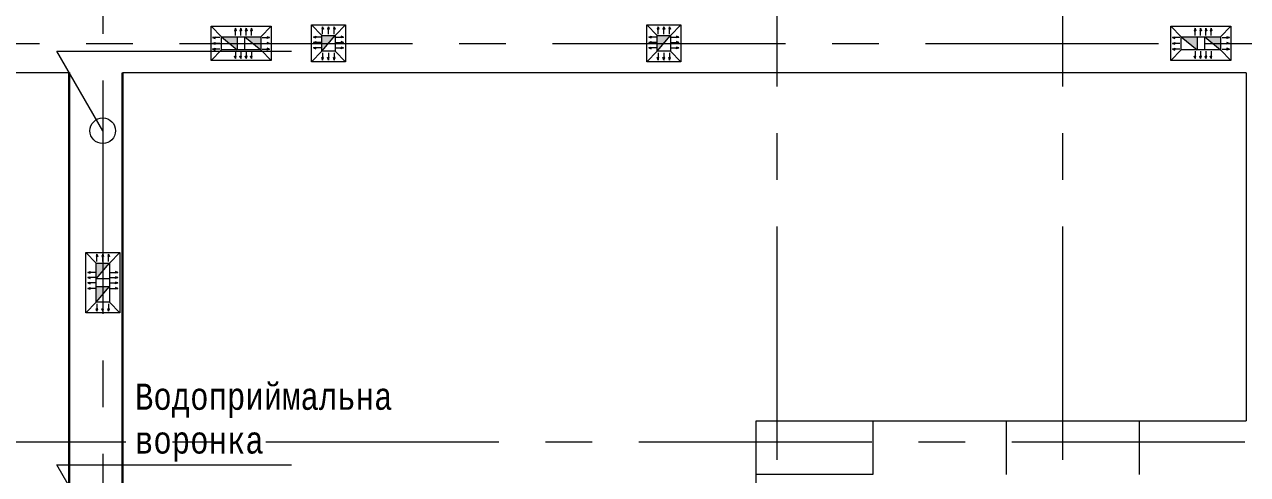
# Model space of a CAD drawing. Header units: millimetres. Extents: x -689206 to 4969298, y -1019800 to 703299.
# Drawn here: x 383234 to 394894, y -347597 to -343310 of the extents above; entities that cross this region are included whole.
import ezdxf

# ---------------------------------------------------------------- set-up
doc = ezdxf.new("R2010")
doc.units = ezdxf.units.MM
doc.linetypes.add('осеваяX2', pattern=[101.6, 63.5, -12.7, 12.7, -12.7])
doc.layers.add('кровля', color=211, linetype='Continuous')
doc.layers.add('четотам', color=7, linetype='Continuous')
for name, color, linetype, lineweight in [('несущие', 7, 'Continuous', 30), ('РАЗМЕРЫ', 7, 'Continuous', 9), ('стены', 7, 'Continuous', 20)]:
    doc.layers.add(name, color=color, linetype=linetype, lineweight=lineweight)
doc.styles.add('Аннотативный', font='isocteur.ttf', dxfattribs={"width": 0.7, "height": 250})

msp = doc.modelspace()

# ---------------------------------------------------------------- hatches: boundary and pattern name
at = {"layer": 'кровля', "lineweight": 5}
h = msp.add_hatch(color=7, dxfattribs=at)
h.dxf.hatch_style = 1
h.paths.add_polyline_path([(385244.7, -343369.7), (385252.9, -343369.7), (385244.7, -343346)])
h.paths.add_polyline_path([(385236.6, -343369.7), (385244.7, -343369.7), (385244.7, -343346)])
h = msp.add_hatch(color=7, dxfattribs=at)
h.dxf.hatch_style = 1
h.paths.add_polyline_path([(385296, -343346), (385287.9, -343369.7), (385296, -343369.7)])
h.paths.add_polyline_path([(385296, -343346), (385296, -343369.7), (385304.1, -343369.7)])
h = msp.add_hatch(color=7, dxfattribs=at)
h.dxf.hatch_style = 1
h.paths.add_polyline_path([(385347.2, -343346), (385339.1, -343369.7), (385347.2, -343369.7)])
h.paths.add_polyline_path([(385347.2, -343346), (385347.2, -343369.7), (385355.4, -343369.7)])
h = msp.add_hatch(color=7, dxfattribs=at)
h.dxf.hatch_style = 1
h.paths.add_polyline_path([(385397, -343346), (385388.9, -343369.7), (385397, -343369.7)])
h.paths.add_polyline_path([(385397, -343346), (385397, -343369.7), (385405.2, -343369.7)])
at = {"layer": 'кровля', "lineweight": 5, "true_color": 0x000000}
h = msp.add_hatch(color=18, dxfattribs=at)
h.dxf.hatch_style = 1
h.paths.add_polyline_path([(386076.6, -343354.8), (386084.8, -343354.8), (386076.6, -343331.2)])
h.paths.add_polyline_path([(386068.5, -343354.8), (386076.6, -343354.8), (386076.6, -343331.2)])
h = msp.add_hatch(color=18, dxfattribs=at)
h.dxf.hatch_style = 1
h.paths.add_polyline_path([(386131.9, -343354.8), (386140, -343354.8), (386131.9, -343331.2)])
h.paths.add_polyline_path([(386123.8, -343354.8), (386131.9, -343354.8), (386131.9, -343331.2)])
h = msp.add_hatch(color=18, dxfattribs=at)
h.dxf.hatch_style = 1
h.paths.add_polyline_path([(386187.2, -343331.2), (386179.1, -343354.8), (386187.2, -343354.8)])
h.paths.add_polyline_path([(386187.2, -343331.2), (386187.2, -343354.8), (386195.3, -343354.8)])
h = msp.add_hatch(color=18, dxfattribs=at)
h.dxf.hatch_style = 1
h.paths.add_polyline_path([(389274.1, -343354.8), (389282.3, -343354.8), (389274.1, -343331.2)])
h.paths.add_polyline_path([(389266, -343354.8), (389274.1, -343354.8), (389274.1, -343331.2)])
h = msp.add_hatch(color=18, dxfattribs=at)
h.dxf.hatch_style = 1
h.paths.add_polyline_path([(389329.4, -343354.8), (389337.5, -343354.8), (389329.4, -343331.2)])
h.paths.add_polyline_path([(389321.3, -343354.8), (389329.4, -343354.8), (389329.4, -343331.2)])
h = msp.add_hatch(color=18, dxfattribs=at)
h.dxf.hatch_style = 1
h.paths.add_polyline_path([(389384.7, -343331.2), (389376.6, -343354.8), (389384.7, -343354.8)])
h.paths.add_polyline_path([(389384.7, -343331.2), (389384.7, -343354.8), (389392.8, -343354.8)])
at = {"layer": 'кровля', "lineweight": 5}
h = msp.add_hatch(color=7, dxfattribs=at)
h.dxf.hatch_style = 1
h.paths.add_polyline_path([(394394.7, -343369.7), (394402.9, -343369.7), (394394.7, -343346)])
h.paths.add_polyline_path([(394386.6, -343369.7), (394394.7, -343369.7), (394394.7, -343346)])
h = msp.add_hatch(color=7, dxfattribs=at)
h.dxf.hatch_style = 1
h.paths.add_polyline_path([(394446, -343346), (394437.9, -343369.7), (394446, -343369.7)])
h.paths.add_polyline_path([(394446, -343346), (394446, -343369.7), (394454.1, -343369.7)])
h = msp.add_hatch(color=7, dxfattribs=at)
h.dxf.hatch_style = 1
h.paths.add_polyline_path([(394497.2, -343346), (394489.1, -343369.7), (394497.2, -343369.7)])
h.paths.add_polyline_path([(394497.2, -343346), (394497.2, -343369.7), (394505.4, -343369.7)])
h = msp.add_hatch(color=7, dxfattribs=at)
h.dxf.hatch_style = 1
h.paths.add_polyline_path([(394547, -343346), (394538.9, -343369.7), (394547, -343369.7)])
h.paths.add_polyline_path([(394547, -343346), (394547, -343369.7), (394555.2, -343369.7)])
h = msp.add_hatch(color=7, dxfattribs=at)
h.dxf.hatch_style = 1
h.paths.add_polyline_path([(385027.5, -343434.7), (385051.1, -343442.9), (385051.1, -343434.7)])
h.paths.add_polyline_path([(385027.5, -343434.7), (385051.1, -343434.7), (385051.1, -343426.6)])
at = {"layer": 'кровля', "lineweight": 15}
h = msp.add_hatch(color=7, dxfattribs=at)
h.dxf.hatch_style = 1
h.paths.add_polyline_path([(385027.5, -343490), (385051.1, -343498.1), (385051.1, -343490)])
h.paths.add_polyline_path([(385027.5, -343490), (385051.1, -343490), (385051.1, -343481.9)])
at = {"layer": 'кровля', "lineweight": 5}
h = msp.add_hatch(color=7, dxfattribs=at)
h.dxf.hatch_style = 1
h.paths.add_polyline_path([(385547.7, -343434.7), (385547.7, -343442.9), (385571.4, -343434.7)])
h.paths.add_polyline_path([(385547.7, -343426.6), (385547.7, -343434.7), (385571.4, -343434.7)])
at = {"layer": 'кровля', "lineweight": 15}
h = msp.add_hatch(color=7, dxfattribs=at)
h.dxf.hatch_style = 1
h.paths.add_polyline_path([(385547.7, -343490), (385547.7, -343498.1), (385571.4, -343490)])
h.paths.add_polyline_path([(385547.7, -343481.9), (385547.7, -343490), (385571.4, -343490)])
at = {"layer": 'кровля', "lineweight": 5, "true_color": 0x000000}
h = msp.add_hatch(color=18, dxfattribs=at)
h.dxf.hatch_style = 1
h.paths.add_polyline_path([(385987.9, -343430.5), (386011.6, -343438.7), (386011.6, -343430.5)])
h.paths.add_polyline_path([(385987.9, -343430.5), (386011.6, -343430.5), (386011.6, -343422.4)])
h = msp.add_hatch(color=18, dxfattribs=at)
h.dxf.hatch_style = 1
h.paths.add_polyline_path([(385987.9, -343481.8), (386011.6, -343489.9), (386011.6, -343481.8)])
h.paths.add_polyline_path([(385987.9, -343481.8), (386011.6, -343481.8), (386011.6, -343473.7)])
h = msp.add_hatch(color=18, dxfattribs=at)
h.dxf.hatch_style = 1
h.paths.add_polyline_path([(386252.2, -343430.5), (386252.2, -343438.7), (386275.9, -343430.5)])
h.paths.add_polyline_path([(386252.2, -343422.4), (386252.2, -343430.5), (386275.9, -343430.5)])
h = msp.add_hatch(color=18, dxfattribs=at)
h.dxf.hatch_style = 1
h.paths.add_polyline_path([(386252.2, -343481.8), (386252.2, -343489.9), (386275.9, -343481.8)])
h.paths.add_polyline_path([(386252.2, -343473.7), (386252.2, -343481.8), (386275.9, -343481.8)])
h = msp.add_hatch(color=18, dxfattribs=at)
h.dxf.hatch_style = 1
h.paths.add_polyline_path([(389185.4, -343430.5), (389209.1, -343438.7), (389209.1, -343430.5)])
h.paths.add_polyline_path([(389185.4, -343430.5), (389209.1, -343430.5), (389209.1, -343422.4)])
h = msp.add_hatch(color=18, dxfattribs=at)
h.dxf.hatch_style = 1
h.paths.add_polyline_path([(389185.4, -343481.8), (389209.1, -343489.9), (389209.1, -343481.8)])
h.paths.add_polyline_path([(389185.4, -343481.8), (389209.1, -343481.8), (389209.1, -343473.7)])
h = msp.add_hatch(color=18, dxfattribs=at)
h.dxf.hatch_style = 1
h.paths.add_polyline_path([(389449.7, -343430.5), (389449.7, -343438.7), (389473.4, -343430.5)])
h.paths.add_polyline_path([(389449.7, -343422.4), (389449.7, -343430.5), (389473.4, -343430.5)])
h = msp.add_hatch(color=18, dxfattribs=at)
h.dxf.hatch_style = 1
h.paths.add_polyline_path([(389449.7, -343481.8), (389449.7, -343489.9), (389473.4, -343481.8)])
h.paths.add_polyline_path([(389449.7, -343473.7), (389449.7, -343481.8), (389473.4, -343481.8)])
at = {"layer": 'кровля', "lineweight": 5}
h = msp.add_hatch(color=7, dxfattribs=at)
h.dxf.hatch_style = 1
h.paths.add_polyline_path([(394177.5, -343434.7), (394201.1, -343442.9), (394201.1, -343434.7)])
h.paths.add_polyline_path([(394177.5, -343434.7), (394201.1, -343434.7), (394201.1, -343426.6)])
at = {"layer": 'кровля', "lineweight": 15}
h = msp.add_hatch(color=7, dxfattribs=at)
h.dxf.hatch_style = 1
h.paths.add_polyline_path([(394177.5, -343490), (394201.1, -343498.1), (394201.1, -343490)])
h.paths.add_polyline_path([(394177.5, -343490), (394201.1, -343490), (394201.1, -343481.9)])
at = {"layer": 'кровля', "lineweight": 5}
h = msp.add_hatch(color=7, dxfattribs=at)
h.dxf.hatch_style = 1
h.paths.add_polyline_path([(394697.7, -343434.7), (394697.7, -343442.9), (394721.4, -343434.7)])
h.paths.add_polyline_path([(394697.7, -343426.6), (394697.7, -343434.7), (394721.4, -343434.7)])
at = {"layer": 'кровля', "lineweight": 15}
h = msp.add_hatch(color=7, dxfattribs=at)
h.dxf.hatch_style = 1
h.paths.add_polyline_path([(394697.7, -343490), (394697.7, -343498.1), (394721.4, -343490)])
h.paths.add_polyline_path([(394697.7, -343481.9), (394697.7, -343490), (394721.4, -343490)])
at = {"layer": 'кровля', "lineweight": 5}
h = msp.add_hatch(color=7, dxfattribs=at)
h.dxf.hatch_style = 1
h.paths.add_polyline_path([(385051.1, -343545.3), (385051.1, -343537.1), (385027.5, -343545.3)])
h.paths.add_polyline_path([(385051.1, -343553.4), (385051.1, -343545.3), (385027.5, -343545.3)])
h = msp.add_hatch(color=7, dxfattribs=at)
h.dxf.hatch_style = 1
h.paths.add_polyline_path([(385244.7, -343634), (385252.9, -343610.3), (385244.7, -343610.3)])
h.paths.add_polyline_path([(385244.7, -343634), (385244.7, -343610.3), (385236.6, -343610.3)])
h = msp.add_hatch(color=7, dxfattribs=at)
h.dxf.hatch_style = 1
h.paths.add_polyline_path([(385296, -343610.3), (385287.9, -343610.3), (385296, -343634)])
h.paths.add_polyline_path([(385304.1, -343610.3), (385296, -343610.3), (385296, -343634)])
h = msp.add_hatch(color=7, dxfattribs=at)
h.dxf.hatch_style = 1
h.paths.add_polyline_path([(385347.2, -343610.3), (385339.1, -343610.3), (385347.2, -343634)])
h.paths.add_polyline_path([(385355.4, -343610.3), (385347.2, -343610.3), (385347.2, -343634)])
h = msp.add_hatch(color=7, dxfattribs=at)
h.dxf.hatch_style = 1
h.paths.add_polyline_path([(385397, -343610.3), (385388.9, -343610.3), (385397, -343634)])
h.paths.add_polyline_path([(385405.2, -343610.3), (385397, -343610.3), (385397, -343634)])
h = msp.add_hatch(color=7, dxfattribs=at)
h.dxf.hatch_style = 1
h.paths.add_polyline_path([(385571.4, -343545.3), (385547.7, -343537.1), (385547.7, -343545.3)])
h.paths.add_polyline_path([(385571.4, -343545.3), (385547.7, -343545.3), (385547.7, -343553.4)])
at = {"layer": 'кровля', "lineweight": 5, "true_color": 0x000000}
h = msp.add_hatch(color=18, dxfattribs=at)
h.dxf.hatch_style = 1
h.paths.add_polyline_path([(386011.6, -343533), (386011.6, -343524.9), (385987.9, -343533)])
h.paths.add_polyline_path([(386011.6, -343541.2), (386011.6, -343533), (385987.9, -343533)])
h = msp.add_hatch(color=18, dxfattribs=at)
h.dxf.hatch_style = 1
h.paths.add_polyline_path([(386076.6, -343648.8), (386084.8, -343625.2), (386076.6, -343625.2)])
h.paths.add_polyline_path([(386076.6, -343648.8), (386076.6, -343625.2), (386068.5, -343625.2)])
h = msp.add_hatch(color=18, dxfattribs=at)
h.dxf.hatch_style = 1
h.paths.add_polyline_path([(386131.9, -343648.8), (386140, -343625.2), (386131.9, -343625.2)])
h.paths.add_polyline_path([(386131.9, -343648.8), (386131.9, -343625.2), (386123.8, -343625.2)])
h = msp.add_hatch(color=18, dxfattribs=at)
h.dxf.hatch_style = 1
h.paths.add_polyline_path([(386187.2, -343625.2), (386179.1, -343625.2), (386187.2, -343648.8)])
h.paths.add_polyline_path([(386195.3, -343625.2), (386187.2, -343625.2), (386187.2, -343648.8)])
h = msp.add_hatch(color=18, dxfattribs=at)
h.dxf.hatch_style = 1
h.paths.add_polyline_path([(386275.9, -343533), (386252.2, -343524.9), (386252.2, -343533)])
h.paths.add_polyline_path([(386275.9, -343533), (386252.2, -343533), (386252.2, -343541.2)])
h = msp.add_hatch(color=18, dxfattribs=at)
h.dxf.hatch_style = 1
h.paths.add_polyline_path([(389209.1, -343533), (389209.1, -343524.9), (389185.4, -343533)])
h.paths.add_polyline_path([(389209.1, -343541.2), (389209.1, -343533), (389185.4, -343533)])
h = msp.add_hatch(color=18, dxfattribs=at)
h.dxf.hatch_style = 1
h.paths.add_polyline_path([(389282.3, -343625.2), (389274.1, -343625.2), (389274.1, -343648.8)])
h.paths.add_polyline_path([(389274.1, -343625.2), (389266, -343625.2), (389274.1, -343648.8)])
h = msp.add_hatch(color=18, dxfattribs=at)
h.dxf.hatch_style = 1
h.paths.add_polyline_path([(389337.5, -343625.2), (389329.4, -343625.2), (389329.4, -343648.8)])
h.paths.add_polyline_path([(389329.4, -343625.2), (389321.3, -343625.2), (389329.4, -343648.8)])
h = msp.add_hatch(color=18, dxfattribs=at)
h.dxf.hatch_style = 1
h.paths.add_polyline_path([(389384.7, -343625.2), (389376.6, -343625.2), (389384.7, -343648.8)])
h.paths.add_polyline_path([(389392.8, -343625.2), (389384.7, -343625.2), (389384.7, -343648.8)])
h = msp.add_hatch(color=18, dxfattribs=at)
h.dxf.hatch_style = 1
h.paths.add_polyline_path([(389473.4, -343533), (389449.7, -343524.9), (389449.7, -343533)])
h.paths.add_polyline_path([(389473.4, -343533), (389449.7, -343533), (389449.7, -343541.2)])
at = {"layer": 'кровля', "lineweight": 5}
h = msp.add_hatch(color=7, dxfattribs=at)
h.dxf.hatch_style = 1
h.paths.add_polyline_path([(394201.1, -343545.3), (394201.1, -343537.1), (394177.5, -343545.3)])
h.paths.add_polyline_path([(394201.1, -343553.4), (394201.1, -343545.3), (394177.5, -343545.3)])
h = msp.add_hatch(color=7, dxfattribs=at)
h.dxf.hatch_style = 1
h.paths.add_polyline_path([(394394.7, -343634), (394402.9, -343610.3), (394394.7, -343610.3)])
h.paths.add_polyline_path([(394394.7, -343634), (394394.7, -343610.3), (394386.6, -343610.3)])
h = msp.add_hatch(color=7, dxfattribs=at)
h.dxf.hatch_style = 1
h.paths.add_polyline_path([(394446, -343610.3), (394437.9, -343610.3), (394446, -343634)])
h.paths.add_polyline_path([(394454.1, -343610.3), (394446, -343610.3), (394446, -343634)])
h = msp.add_hatch(color=7, dxfattribs=at)
h.dxf.hatch_style = 1
h.paths.add_polyline_path([(394497.2, -343610.3), (394489.1, -343610.3), (394497.2, -343634)])
h.paths.add_polyline_path([(394505.4, -343610.3), (394497.2, -343610.3), (394497.2, -343634)])
h = msp.add_hatch(color=7, dxfattribs=at)
h.dxf.hatch_style = 1
h.paths.add_polyline_path([(394547, -343610.3), (394538.9, -343610.3), (394547, -343634)])
h.paths.add_polyline_path([(394555.2, -343610.3), (394547, -343610.3), (394547, -343634)])
h = msp.add_hatch(color=7, dxfattribs=at)
h.dxf.hatch_style = 1
h.paths.add_polyline_path([(394721.4, -343545.3), (394697.7, -343537.1), (394697.7, -343545.3)])
h.paths.add_polyline_path([(394721.4, -343545.3), (394697.7, -343545.3), (394697.7, -343553.4)])
h = msp.add_hatch(color=7, dxfattribs=at)
h.dxf.hatch_style = 1
h.paths.add_polyline_path([(383925.2, -345520.8), (383933.3, -345520.8), (383925.2, -345497.2)])
h.paths.add_polyline_path([(383917, -345520.8), (383925.2, -345520.8), (383925.2, -345497.2)])
at = {"layer": 'кровля', "lineweight": 15}
h = msp.add_hatch(color=7, dxfattribs=at)
h.dxf.hatch_style = 1
h.paths.add_polyline_path([(383980.5, -345520.8), (383988.6, -345520.8), (383980.5, -345497.2)])
h.paths.add_polyline_path([(383972.3, -345520.8), (383980.5, -345520.8), (383980.5, -345497.2)])
at = {"layer": 'кровля', "lineweight": 5}
h = msp.add_hatch(color=7, dxfattribs=at)
h.dxf.hatch_style = 1
h.paths.add_polyline_path([(384035.8, -345497.2), (384027.6, -345520.8), (384035.8, -345520.8)])
h.paths.add_polyline_path([(384035.8, -345497.2), (384035.8, -345520.8), (384043.9, -345520.8)])
h = msp.add_hatch(color=7, dxfattribs=at)
h.dxf.hatch_style = 1
h.paths.add_polyline_path([(383836.5, -345671.5), (383860.1, -345679.6), (383860.1, -345671.5)])
h.paths.add_polyline_path([(383836.5, -345671.5), (383860.1, -345671.5), (383860.1, -345663.3)])
h = msp.add_hatch(color=7, dxfattribs=at)
h.dxf.hatch_style = 1
h.paths.add_polyline_path([(383836.5, -345721.3), (383860.1, -345729.4), (383860.1, -345721.3)])
h.paths.add_polyline_path([(383836.5, -345721.3), (383860.1, -345721.3), (383860.1, -345713.1)])
h = msp.add_hatch(color=7, dxfattribs=at)
h.dxf.hatch_style = 1
h.paths.add_polyline_path([(384100.8, -345671.5), (384100.8, -345679.6), (384124.4, -345671.5)])
h.paths.add_polyline_path([(384100.8, -345663.3), (384100.8, -345671.5), (384124.4, -345671.5)])
h = msp.add_hatch(color=7, dxfattribs=at)
h.dxf.hatch_style = 1
h.paths.add_polyline_path([(384100.8, -345721.3), (384100.8, -345729.4), (384124.4, -345721.3)])
h.paths.add_polyline_path([(384100.8, -345713.1), (384100.8, -345721.3), (384124.4, -345721.3)])
h = msp.add_hatch(color=7, dxfattribs=at)
h.dxf.hatch_style = 1
h.paths.add_polyline_path([(383836.5, -345772.5), (383860.1, -345780.7), (383860.1, -345772.5)])
h.paths.add_polyline_path([(383836.5, -345772.5), (383860.1, -345772.5), (383860.1, -345764.4)])
h = msp.add_hatch(color=7, dxfattribs=at)
h.dxf.hatch_style = 1
h.paths.add_polyline_path([(383860.1, -345823.8), (383860.1, -345815.6), (383836.5, -345823.8)])
h.paths.add_polyline_path([(383860.1, -345831.9), (383860.1, -345823.8), (383836.5, -345823.8)])
h = msp.add_hatch(color=7, dxfattribs=at)
h.dxf.hatch_style = 1
h.paths.add_polyline_path([(384100.8, -345772.5), (384100.8, -345780.7), (384124.4, -345772.5)])
h.paths.add_polyline_path([(384100.8, -345764.4), (384100.8, -345772.5), (384124.4, -345772.5)])
h = msp.add_hatch(color=7, dxfattribs=at)
h.dxf.hatch_style = 1
h.paths.add_polyline_path([(384124.4, -345823.8), (384100.8, -345815.6), (384100.8, -345823.8)])
h.paths.add_polyline_path([(384124.4, -345823.8), (384100.8, -345823.8), (384100.8, -345831.9)])
h = msp.add_hatch(color=7, dxfattribs=at)
h.dxf.hatch_style = 1
h.paths.add_polyline_path([(383925.2, -346041), (383933.3, -346017.4), (383925.2, -346017.4)])
h.paths.add_polyline_path([(383925.2, -346041), (383925.2, -346017.4), (383917, -346017.4)])
at = {"layer": 'кровля', "lineweight": 15}
h = msp.add_hatch(color=7, dxfattribs=at)
h.dxf.hatch_style = 1
h.paths.add_polyline_path([(383980.5, -346041), (383988.6, -346017.4), (383980.5, -346017.4)])
h.paths.add_polyline_path([(383980.5, -346041), (383980.5, -346017.4), (383972.3, -346017.4)])
at = {"layer": 'кровля', "lineweight": 5}
h = msp.add_hatch(color=7, dxfattribs=at)
h.dxf.hatch_style = 1
h.paths.add_polyline_path([(384035.8, -346017.4), (384027.6, -346017.4), (384035.8, -346041)])
h.paths.add_polyline_path([(384043.9, -346017.4), (384035.8, -346017.4), (384035.8, -346041)])
at = {"layer": 'РАЗМЕРЫ', "lineweight": 5, "ltscale": 150}
h = msp.add_hatch(color=256, dxfattribs=at)
h.dxf.hatch_style = 1
h.paths.add_polyline_path([(385486.3, -343552.5), (385486.3, -343427.5), (385336.3, -343427.5)])
h.paths.add_polyline_path([(385262.5, -343552.5), (385262.5, -343427.5), (385112.5, -343427.5)])
h = msp.add_hatch(color=256, dxfattribs=at)
h.dxf.hatch_style = 1
h.paths.add_polyline_path([(386194.4, -343415), (386069.4, -343415), (386069.4, -343565)])
h = msp.add_hatch(color=256, dxfattribs=at)
h.dxf.hatch_style = 1
h.paths.add_polyline_path([(389391.9, -343415), (389266.9, -343415), (389266.9, -343565)])
h = msp.add_hatch(color=256, dxfattribs=at)
h.dxf.hatch_style = 1
h.paths.add_polyline_path([(394636.3, -343552.5), (394636.3, -343427.5), (394486.3, -343427.5)])
h.paths.add_polyline_path([(394412.5, -343552.5), (394412.5, -343427.5), (394262.5, -343427.5)])
h = msp.add_hatch(color=256, dxfattribs=at)
h.dxf.hatch_style = 1
h.paths.add_polyline_path([(384043, -345582.2), (383918, -345582.2), (383918, -345732.2)])
h.paths.add_polyline_path([(384043, -345806), (383918, -345806), (383918, -345956)])

# ---------------------------------------------------------------- linework, layer by layer
at = {"layer": 'кровля', "color": 7, "lineweight": 5}
for p, q in [((385112.5, -343427.5), (385012.5, -343327.5)), ((385244.7, -343346), (385236.6, -343369.7)), ((385236.6, -343369.7), (385244.7, -343369.7)), ((385244.7, -343416), (385244.7, -343346)), ((385244.7, -343346), (385252.9, -343369.7)), ((385252.9, -343369.7), (385244.7, -343369.7)), ((385296, -343346), (385287.9, -343369.7)), ((385287.9, -343369.7), (385296, -343369.7)), ((385296, -343416), (385296, -343346)), ((385296, -343346), (385304.1, -343369.7)), ((385304.1, -343369.7), (385296, -343369.7)), ((385347.2, -343346), (385339.1, -343369.7)), ((385339.1, -343369.7), (385347.2, -343369.7)), ((385347.2, -343416), (385347.2, -343346)), ((385347.2, -343346), (385355.4, -343369.7)), ((385355.4, -343369.7), (385347.2, -343369.7)), ((385397, -343346), (385388.9, -343369.7)), ((385388.9, -343369.7), (385397, -343369.7)), ((385397, -343416), (385397, -343346)), ((385397, -343346), (385405.2, -343369.7)), ((385405.2, -343369.7), (385397, -343369.7)), ((385486.3, -343427.5), (385586.3, -343327.5)), ((394262.5, -343427.5), (394162.5, -343327.5)), ((394394.7, -343346), (394386.6, -343369.7)), ((394386.6, -343369.7), (394394.7, -343369.7)), ((394394.7, -343416), (394394.7, -343346)), ((394394.7, -343346), (394402.9, -343369.7)), ((394402.9, -343369.7), (394394.7, -343369.7)), ((394446, -343346), (394437.9, -343369.7)), ((394437.9, -343369.7), (394446, -343369.7)), ((394446, -343416), (394446, -343346)), ((394446, -343346), (394454.1, -343369.7)), ((394454.1, -343369.7), (394446, -343369.7)), ((394497.2, -343346), (394489.1, -343369.7)), ((394489.1, -343369.7), (394497.2, -343369.7)), ((394497.2, -343416), (394497.2, -343346)), ((394497.2, -343346), (394505.4, -343369.7)), ((394505.4, -343369.7), (394497.2, -343369.7)), ((394547, -343346), (394538.9, -343369.7)), ((394538.9, -343369.7), (394547, -343369.7)), ((394547, -343416), (394547, -343346)), ((394547, -343346), (394555.2, -343369.7)), ((394555.2, -343369.7), (394547, -343369.7)), ((394636.3, -343427.5), (394736.3, -343327.5)), ((385027.5, -343434.7), (385051.1, -343426.6)), ((385097.5, -343434.7), (385027.5, -343434.7)), ((385027.5, -343434.7), (385051.1, -343442.9)), ((385051.1, -343426.6), (385051.1, -343434.7)), ((385051.1, -343442.9), (385051.1, -343434.7)), ((385501.4, -343434.7), (385571.4, -343434.7)), ((385571.4, -343434.7), (385547.7, -343426.6)), ((385547.7, -343426.6), (385547.7, -343434.7)), ((385571.4, -343434.7), (385547.7, -343442.9)), ((385547.7, -343442.9), (385547.7, -343434.7)), ((394177.5, -343434.7), (394201.1, -343426.6)), ((394247.5, -343434.7), (394177.5, -343434.7)), ((394177.5, -343434.7), (394201.1, -343442.9)), ((394201.1, -343426.6), (394201.1, -343434.7)), ((394201.1, -343442.9), (394201.1, -343434.7)), ((394651.4, -343434.7), (394721.4, -343434.7)), ((394721.4, -343434.7), (394697.7, -343426.6)), ((394697.7, -343426.6), (394697.7, -343434.7)), ((394721.4, -343434.7), (394697.7, -343442.9)), ((394697.7, -343442.9), (394697.7, -343434.7)), ((385112.5, -343552.5), (385012.5, -343652.5)), ((385027.5, -343545.3), (385051.1, -343537.1)), ((385097.5, -343545.3), (385027.5, -343545.3)), ((385027.5, -343545.3), (385051.1, -343553.4)), ((385051.1, -343537.1), (385051.1, -343545.3)), ((385051.1, -343553.4), (385051.1, -343545.3)), ((385244.7, -343634), (385236.6, -343610.3)), ((385236.6, -343610.3), (385244.7, -343610.3)), ((385244.7, -343564), (385244.7, -343634)), ((385244.7, -343634), (385252.9, -343610.3)), ((385252.9, -343610.3), (385244.7, -343610.3)), ((385296, -343634), (385287.9, -343610.3)), ((385287.9, -343610.3), (385296, -343610.3)), ((385296, -343564), (385296, -343634)), ((385296, -343634), (385304.1, -343610.3)), ((385304.1, -343610.3), (385296, -343610.3)), ((385347.2, -343634), (385339.1, -343610.3)), ((385339.1, -343610.3), (385347.2, -343610.3)), ((385347.2, -343564), (385347.2, -343634)), ((385347.2, -343634), (385355.4, -343610.3)), ((385355.4, -343610.3), (385347.2, -343610.3)), ((385397, -343634), (385388.9, -343610.3)), ((385388.9, -343610.3), (385397, -343610.3)), ((385397, -343564), (385397, -343634)), ((385397, -343634), (385405.2, -343610.3)), ((385405.2, -343610.3), (385397, -343610.3)), ((385486.3, -343552.5), (385586.3, -343652.5)), ((385501.4, -343545.3), (385571.4, -343545.3)), ((385571.4, -343545.3), (385547.7, -343537.1)), ((385547.7, -343537.1), (385547.7, -343545.3)), ((385571.4, -343545.3), (385547.7, -343553.4)), ((385547.7, -343553.4), (385547.7, -343545.3)), ((394262.5, -343552.5), (394162.5, -343652.5)), ((394177.5, -343545.3), (394201.1, -343537.1)), ((394247.5, -343545.3), (394177.5, -343545.3)), ((394177.5, -343545.3), (394201.1, -343553.4)), ((394201.1, -343537.1), (394201.1, -343545.3)), ((394201.1, -343553.4), (394201.1, -343545.3)), ((394394.7, -343634), (394386.6, -343610.3)), ((394386.6, -343610.3), (394394.7, -343610.3)), ((394394.7, -343564), (394394.7, -343634)), ((394394.7, -343634), (394402.9, -343610.3)), ((394402.9, -343610.3), (394394.7, -343610.3)), ((394446, -343634), (394437.9, -343610.3)), ((394437.9, -343610.3), (394446, -343610.3)), ((394446, -343564), (394446, -343634)), ((394446, -343634), (394454.1, -343610.3)), ((394454.1, -343610.3), (394446, -343610.3)), ((394497.2, -343634), (394489.1, -343610.3)), ((394489.1, -343610.3), (394497.2, -343610.3)), ((394497.2, -343564), (394497.2, -343634)), ((394497.2, -343634), (394505.4, -343610.3)), ((394505.4, -343610.3), (394497.2, -343610.3)), ((394547, -343634), (394538.9, -343610.3)), ((394538.9, -343610.3), (394547, -343610.3)), ((394547, -343564), (394547, -343634)), ((394547, -343634), (394555.2, -343610.3)), ((394555.2, -343610.3), (394547, -343610.3)), ((394636.3, -343552.5), (394736.3, -343652.5)), ((394651.4, -343545.3), (394721.4, -343545.3)), ((394721.4, -343545.3), (394697.7, -343537.1)), ((394697.7, -343537.1), (394697.7, -343545.3)), ((394721.4, -343545.3), (394697.7, -343553.4)), ((394697.7, -343553.4), (394697.7, -343545.3)), ((383918, -345582.2), (383818, -345482.2)), ((383925.2, -345497.2), (383917, -345520.8)), ((383925.2, -345567.2), (383925.2, -345497.2)), ((383925.2, -345497.2), (383933.3, -345520.8)), ((384035.8, -345497.2), (384027.6, -345520.8)), ((384035.8, -345567.2), (384035.8, -345497.2)), ((384035.8, -345497.2), (384043.9, -345520.8)), ((384043, -345582.2), (384143, -345482.2)), ((383917, -345520.8), (383925.2, -345520.8)), ((383933.3, -345520.8), (383925.2, -345520.8)), ((384027.6, -345520.8), (384035.8, -345520.8)), ((384043.9, -345520.8), (384035.8, -345520.8)), ((383836.5, -345671.5), (383860.1, -345663.3)), ((383906.5, -345671.5), (383836.5, -345671.5)), ((383836.5, -345671.5), (383860.1, -345679.6)), ((383836.5, -345721.3), (383860.1, -345713.1)), ((383906.5, -345721.3), (383836.5, -345721.3)), ((383836.5, -345721.3), (383860.1, -345729.4)), ((383860.1, -345663.3), (383860.1, -345671.5)), ((383860.1, -345679.6), (383860.1, -345671.5)), ((383860.1, -345713.1), (383860.1, -345721.3)), ((383860.1, -345729.4), (383860.1, -345721.3)), ((384054.4, -345671.5), (384124.4, -345671.5)), ((384054.4, -345721.3), (384124.4, -345721.3)), ((384124.4, -345671.5), (384100.8, -345663.3)), ((384100.8, -345663.3), (384100.8, -345671.5)), ((384124.4, -345671.5), (384100.8, -345679.6)), ((384100.8, -345679.6), (384100.8, -345671.5)), ((384124.4, -345721.3), (384100.8, -345713.1)), ((384100.8, -345713.1), (384100.8, -345721.3)), ((384124.4, -345721.3), (384100.8, -345729.4)), ((384100.8, -345729.4), (384100.8, -345721.3)), ((383836.5, -345772.5), (383860.1, -345764.4)), ((383906.5, -345772.5), (383836.5, -345772.5)), ((383836.5, -345772.5), (383860.1, -345780.7)), ((383836.5, -345823.8), (383860.1, -345815.6)), ((383906.5, -345823.8), (383836.5, -345823.8)), ((383836.5, -345823.8), (383860.1, -345831.9)), ((383860.1, -345764.4), (383860.1, -345772.5)), ((383860.1, -345780.7), (383860.1, -345772.5)), ((383860.1, -345815.6), (383860.1, -345823.8)), ((383860.1, -345831.9), (383860.1, -345823.8)), ((384054.4, -345772.5), (384124.4, -345772.5)), ((384054.4, -345823.8), (384124.4, -345823.8)), ((384124.4, -345772.5), (384100.8, -345764.4)), ((384100.8, -345764.4), (384100.8, -345772.5)), ((384124.4, -345772.5), (384100.8, -345780.7)), ((384100.8, -345780.7), (384100.8, -345772.5)), ((384124.4, -345823.8), (384100.8, -345815.6)), ((384100.8, -345815.6), (384100.8, -345823.8)), ((384124.4, -345823.8), (384100.8, -345831.9)), ((384100.8, -345831.9), (384100.8, -345823.8)), ((383918, -345956), (383818, -346056)), ((384043, -345956), (384143, -346056)), ((383925.2, -346041), (383917, -346017.4)), ((383917, -346017.4), (383925.2, -346017.4)), ((383925.2, -345971), (383925.2, -346041)), ((383925.2, -346041), (383933.3, -346017.4)), ((383933.3, -346017.4), (383925.2, -346017.4)), ((384035.8, -346041), (384027.6, -346017.4)), ((384027.6, -346017.4), (384035.8, -346017.4)), ((384035.8, -345971), (384035.8, -346041)), ((384035.8, -346041), (384043.9, -346017.4)), ((384043.9, -346017.4), (384035.8, -346017.4))]:
    msp.add_line(p, q, dxfattribs=at)
at = {"layer": 'кровля', "color": 18, "lineweight": 5, "true_color": 0x000000}
for p, q in [((386069.4, -343415), (385969.4, -343315)), ((386076.6, -343331.2), (386068.5, -343354.8)), ((386068.5, -343354.8), (386076.6, -343354.8)), ((386076.6, -343401.2), (386076.6, -343331.2)), ((386076.6, -343331.2), (386084.8, -343354.8)), ((386084.8, -343354.8), (386076.6, -343354.8)), ((386131.9, -343331.2), (386123.8, -343354.8)), ((386123.8, -343354.8), (386131.9, -343354.8)), ((386131.9, -343401.2), (386131.9, -343331.2)), ((386131.9, -343331.2), (386140, -343354.8)), ((386140, -343354.8), (386131.9, -343354.8)), ((386187.2, -343331.2), (386179.1, -343354.8)), ((386179.1, -343354.8), (386187.2, -343354.8)), ((386187.2, -343401.2), (386187.2, -343331.2)), ((386187.2, -343331.2), (386195.3, -343354.8)), ((386195.3, -343354.8), (386187.2, -343354.8)), ((386194.4, -343415), (386294.4, -343315)), ((389266.9, -343415), (389166.9, -343315)), ((389274.1, -343331.2), (389266, -343354.8)), ((389266, -343354.8), (389274.1, -343354.8)), ((389274.1, -343401.2), (389274.1, -343331.2)), ((389274.1, -343331.2), (389282.3, -343354.8)), ((389282.3, -343354.8), (389274.1, -343354.8)), ((389329.4, -343331.2), (389321.3, -343354.8)), ((389321.3, -343354.8), (389329.4, -343354.8)), ((389329.4, -343401.2), (389329.4, -343331.2)), ((389329.4, -343331.2), (389337.5, -343354.8)), ((389337.5, -343354.8), (389329.4, -343354.8)), ((389384.7, -343331.2), (389376.6, -343354.8)), ((389376.6, -343354.8), (389384.7, -343354.8)), ((389384.7, -343401.2), (389384.7, -343331.2)), ((389384.7, -343331.2), (389392.8, -343354.8)), ((389392.8, -343354.8), (389384.7, -343354.8)), ((389391.9, -343415), (389491.9, -343315)), ((385987.9, -343430.5), (386011.6, -343422.4)), ((386057.9, -343430.5), (385987.9, -343430.5)), ((385987.9, -343430.5), (386011.6, -343438.7)), ((385987.9, -343481.8), (386011.6, -343473.7)), ((386057.9, -343481.8), (385987.9, -343481.8)), ((385987.9, -343481.8), (386011.6, -343489.9)), ((386011.6, -343422.4), (386011.6, -343430.5)), ((386011.6, -343438.7), (386011.6, -343430.5)), ((386011.6, -343473.7), (386011.6, -343481.8)), ((386011.6, -343489.9), (386011.6, -343481.8)), ((386205.9, -343430.5), (386275.9, -343430.5)), ((386205.9, -343481.8), (386275.9, -343481.8)), ((386275.9, -343430.5), (386252.2, -343422.4)), ((386252.2, -343422.4), (386252.2, -343430.5)), ((386275.9, -343430.5), (386252.2, -343438.7)), ((386252.2, -343438.7), (386252.2, -343430.5)), ((386275.9, -343481.8), (386252.2, -343473.7)), ((386252.2, -343473.7), (386252.2, -343481.8)), ((386275.9, -343481.8), (386252.2, -343489.9)), ((386252.2, -343489.9), (386252.2, -343481.8)), ((389185.4, -343430.5), (389209.1, -343422.4)), ((389255.4, -343430.5), (389185.4, -343430.5)), ((389185.4, -343430.5), (389209.1, -343438.7)), ((389185.4, -343481.8), (389209.1, -343473.7)), ((389255.4, -343481.8), (389185.4, -343481.8)), ((389185.4, -343481.8), (389209.1, -343489.9)), ((389209.1, -343422.4), (389209.1, -343430.5)), ((389209.1, -343438.7), (389209.1, -343430.5)), ((389209.1, -343473.7), (389209.1, -343481.8)), ((389209.1, -343489.9), (389209.1, -343481.8)), ((389403.4, -343430.5), (389473.4, -343430.5)), ((389403.4, -343481.8), (389473.4, -343481.8)), ((389473.4, -343430.5), (389449.7, -343422.4)), ((389449.7, -343422.4), (389449.7, -343430.5)), ((389473.4, -343430.5), (389449.7, -343438.7)), ((389449.7, -343438.7), (389449.7, -343430.5)), ((389473.4, -343481.8), (389449.7, -343473.7)), ((389449.7, -343473.7), (389449.7, -343481.8)), ((389473.4, -343481.8), (389449.7, -343489.9)), ((389449.7, -343489.9), (389449.7, -343481.8)), ((386069.4, -343565), (385969.4, -343665)), ((385987.9, -343533), (386011.6, -343524.9)), ((386057.9, -343533), (385987.9, -343533)), ((385987.9, -343533), (386011.6, -343541.2)), ((386011.6, -343524.9), (386011.6, -343533)), ((386011.6, -343541.2), (386011.6, -343533)), ((386076.6, -343648.8), (386068.5, -343625.2)), ((386068.5, -343625.2), (386076.6, -343625.2)), ((386076.6, -343578.8), (386076.6, -343648.8)), ((386076.6, -343648.8), (386084.8, -343625.2)), ((386084.8, -343625.2), (386076.6, -343625.2)), ((386131.9, -343648.8), (386123.8, -343625.2)), ((386123.8, -343625.2), (386131.9, -343625.2)), ((386131.9, -343578.8), (386131.9, -343648.8)), ((386131.9, -343648.8), (386140, -343625.2)), ((386140, -343625.2), (386131.9, -343625.2)), ((386187.2, -343648.8), (386179.1, -343625.2)), ((386179.1, -343625.2), (386187.2, -343625.2)), ((386187.2, -343578.8), (386187.2, -343648.8)), ((386187.2, -343648.8), (386195.3, -343625.2)), ((386195.3, -343625.2), (386187.2, -343625.2)), ((386194.4, -343565), (386294.4, -343665)), ((386205.9, -343533), (386275.9, -343533)), ((386275.9, -343533), (386252.2, -343524.9)), ((386252.2, -343524.9), (386252.2, -343533)), ((386275.9, -343533), (386252.2, -343541.2)), ((386252.2, -343541.2), (386252.2, -343533)), ((389266.9, -343565), (389166.9, -343665)), ((389185.4, -343533), (389209.1, -343524.9)), ((389255.4, -343533), (389185.4, -343533)), ((389185.4, -343533), (389209.1, -343541.2)), ((389209.1, -343524.9), (389209.1, -343533)), ((389209.1, -343541.2), (389209.1, -343533)), ((389274.1, -343648.8), (389266, -343625.2)), ((389266, -343625.2), (389274.1, -343625.2)), ((389274.1, -343578.8), (389274.1, -343648.8)), ((389274.1, -343648.8), (389282.3, -343625.2)), ((389282.3, -343625.2), (389274.1, -343625.2)), ((389329.4, -343648.8), (389321.3, -343625.2)), ((389321.3, -343625.2), (389329.4, -343625.2)), ((389329.4, -343578.8), (389329.4, -343648.8)), ((389329.4, -343648.8), (389337.5, -343625.2)), ((389337.5, -343625.2), (389329.4, -343625.2)), ((389384.7, -343648.8), (389376.6, -343625.2)), ((389376.6, -343625.2), (389384.7, -343625.2)), ((389384.7, -343578.8), (389384.7, -343648.8)), ((389384.7, -343648.8), (389392.8, -343625.2)), ((389392.8, -343625.2), (389384.7, -343625.2)), ((389391.9, -343565), (389491.9, -343665)), ((389403.4, -343533), (389473.4, -343533)), ((389473.4, -343533), (389449.7, -343524.9)), ((389449.7, -343524.9), (389449.7, -343533)), ((389473.4, -343533), (389449.7, -343541.2)), ((389449.7, -343541.2), (389449.7, -343533))]:
    msp.add_line(p, q, dxfattribs=at)
at = {"layer": 'кровля', "color": 7, "lineweight": 15}
for p, q in [((385027.5, -343490), (385051.1, -343481.9)), ((385097.5, -343490), (385027.5, -343490)), ((385027.5, -343490), (385051.1, -343498.1)), ((385051.1, -343481.9), (385051.1, -343490)), ((385051.1, -343498.1), (385051.1, -343490)), ((385501.4, -343490), (385571.4, -343490)), ((385571.4, -343490), (385547.7, -343481.9)), ((385547.7, -343481.9), (385547.7, -343490)), ((385571.4, -343490), (385547.7, -343498.1)), ((385547.7, -343498.1), (385547.7, -343490)), ((394177.5, -343490), (394201.1, -343481.9)), ((394247.5, -343490), (394177.5, -343490)), ((394177.5, -343490), (394201.1, -343498.1)), ((394201.1, -343481.9), (394201.1, -343490)), ((394201.1, -343498.1), (394201.1, -343490)), ((394651.4, -343490), (394721.4, -343490)), ((394721.4, -343490), (394697.7, -343481.9)), ((394697.7, -343481.9), (394697.7, -343490)), ((394721.4, -343490), (394697.7, -343498.1)), ((394697.7, -343498.1), (394697.7, -343490)), ((383980.5, -345497.2), (383972.3, -345520.8)), ((383980.5, -345567.2), (383980.5, -345497.2)), ((383980.5, -345497.2), (383988.6, -345520.8)), ((383972.3, -345520.8), (383980.5, -345520.8)), ((383988.6, -345520.8), (383980.5, -345520.8)), ((383980.5, -346041), (383972.3, -346017.4)), ((383972.3, -346017.4), (383980.5, -346017.4)), ((383980.5, -345971), (383980.5, -346041)), ((383980.5, -346041), (383988.6, -346017.4)), ((383988.6, -346017.4), (383980.5, -346017.4))]:
    msp.add_line(p, q, dxfattribs=at)
at = {"layer": 'кровля', "color": 7, "lineweight": 5}
for points in [[(385586.3, -343327.5), (385586.3, -343652.5), (385012.5, -343652.5), (385012.5, -343327.5)], [(394736.3, -343327.5), (394736.3, -343652.5), (394162.5, -343652.5), (394162.5, -343327.5)], [(385486.3, -343427.5), (385486.3, -343552.5), (385112.5, -343552.5), (385112.5, -343427.5)], [(394636.3, -343427.5), (394636.3, -343552.5), (394262.5, -343552.5), (394262.5, -343427.5)], [(383818, -345482.2), (384143, -345482.2), (384143, -346056), (383818, -346056)], [(383918, -345582.2), (384043, -345582.2), (384043, -345956), (383918, -345956)]]:
    msp.add_lwpolyline(points, close=True, dxfattribs=at)
at = {"layer": 'кровля', "color": 18, "lineweight": 5, "true_color": 0x000000}
for points in [[(385969.4, -343315), (386294.4, -343315), (386294.4, -343665), (385969.4, -343665)], [(389166.9, -343315), (389491.9, -343315), (389491.9, -343665), (389166.9, -343665)], [(386069.4, -343415), (386194.4, -343415), (386194.4, -343565), (386069.4, -343565)], [(389266.9, -343415), (389391.9, -343415), (389391.9, -343565), (389266.9, -343565)]]:
    msp.add_lwpolyline(points, close=True, dxfattribs=at)
at = {"layer": 'несущие', "lineweight": 30}
for p, q in [((383659.6, -343766.4), (383659.6, -358443.9)), ((384169.5, -343769.5), (384169.5, -354816.7))]:
    msp.add_line(p, q, dxfattribs=at)
at = {"layer": 'несущие', "lineweight": 25}
msp.add_line((383659.6, -343969.5), (383659.6, -343769.5), dxfattribs=at)
at = {"layer": 'несущие', "lineweight": 13}
msp.add_line((394881.6, -343769.5), (394881.6, -347086.7), dxfattribs=at)
at = {"layer": 'РАЗМЕРЫ', "linetype": 'осеваяX2', "lineweight": 5, "ltscale": 35}
for p, q in [((390410.4, -379462.3), (390410.4, -329621)), ((393132.8, -379462.3), (393132.8, -329621)), ((401980.5, -347288), (334927.8, -347288))]:
    msp.add_line(p, q, dxfattribs=at)
at = {"layer": 'РАЗМЕРЫ', "lineweight": 9, "ltscale": 150}
for p, q in [((383980.5, -344322.2), (383542.3, -343563.3)), ((383542.3, -343563.3), (385779.4, -343563.3)), ((391321.6, -347086.7), (391321.6, -347596.7)), ((392591.6, -347086.7), (392591.6, -347596.7)), ((393861.6, -347086.7), (393861.6, -347596.7)), ((383980.5, -348262.2), (383542.3, -347503.3)), ((383542.3, -347503.3), (385779.4, -347503.3)), ((391321.6, -347596.7), (390210.4, -347596.7))]:
    msp.add_line(p, q, dxfattribs=at)
msp.add_circle((383980.5, -344322.2), 122, dxfattribs=at)
at = {"layer": 'стены', "linetype": 'осеваяX2', "lineweight": 5, "ltscale": 35}
for p, q in [((383980.5, -329621), (383980.5, -379462.3)), ((334927.8, -343490), (401980.5, -343490))]:
    msp.add_line(p, q, dxfattribs=at)
at = {"layer": 'стены', "lineweight": 13}
for p, q in [((383659.6, -343769.5), (380129.2, -343769.5)), ((394881.6, -343769.5), (384169.5, -343769.5)), ((390210.4, -354816.7), (390210.4, -347086.7)), ((390210.4, -347086.7), (394881.6, -347086.7))]:
    msp.add_line(p, q, dxfattribs=at)
at = {"layer": 'четотам', "color": 7, "lineweight": 5}
for points in [[(385112.5, -343427.5), (385262.5, -343427.5), (385262.5, -343552.5), (385112.5, -343552.5), (385112.5, -343427.5), (385262.5, -343552.5)], [(385336.3, -343427.5), (385486.3, -343427.5), (385486.3, -343552.5), (385336.3, -343552.5), (385336.3, -343427.5), (385486.3, -343552.5)], [(394262.5, -343427.5), (394412.5, -343427.5), (394412.5, -343552.5), (394262.5, -343552.5), (394262.5, -343427.5), (394412.5, -343552.5)], [(394486.3, -343427.5), (394636.3, -343427.5), (394636.3, -343552.5), (394486.3, -343552.5), (394486.3, -343427.5), (394636.3, -343552.5)], [(383918, -345732.2), (383918, -345582.2), (384043, -345582.2), (384043, -345732.2), (383918, -345732.2), (384043, -345582.2)], [(383918, -345956), (383918, -345806), (384043, -345806), (384043, -345956), (383918, -345956), (384043, -345806)]]:
    msp.add_lwpolyline(points, dxfattribs=at)
at = {"layer": 'четотам', "color": 18, "lineweight": 5, "true_color": 0x000000}
for points in [[(386069.4, -343565), (386069.4, -343415), (386194.4, -343415), (386194.4, -343565), (386069.4, -343565), (386194.4, -343415)], [(386069.4, -343565), (386069.4, -343415), (386194.4, -343415), (386194.4, -343565), (386069.4, -343565), (386194.4, -343415)], [(389266.9, -343565), (389266.9, -343415), (389391.9, -343415), (389391.9, -343565), (389266.9, -343565), (389391.9, -343415)], [(389266.9, -343565), (389266.9, -343415), (389391.9, -343415), (389391.9, -343565), (389266.9, -343565), (389391.9, -343415)]]:
    msp.add_lwpolyline(points, dxfattribs=at)

# ---------------------------------------------------------------- texts
at = {"layer": 'РАЗМЕРЫ', "lineweight": 13, "ltscale": 150, "insert": (384287.4, -346730.3), "char_height": 250, "width": 850, "attachment_point": 1, "style": 'Аннотативный'}
msp.add_mtext('Водоприймальна воронка', dxfattribs=at)

doc.saveas('drawing.dxf')
